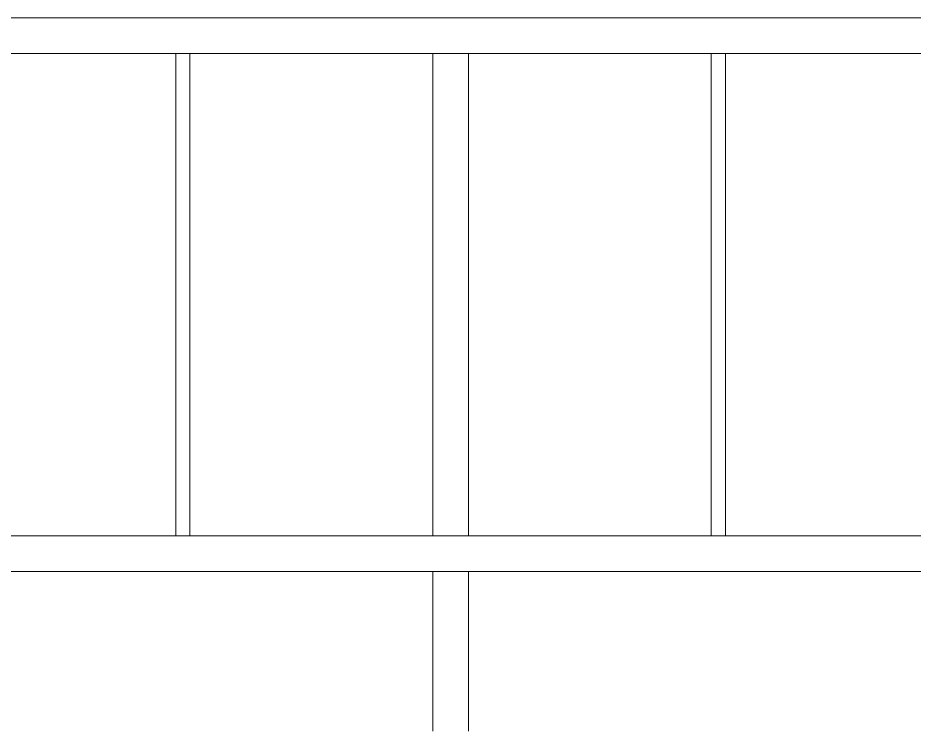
# Model space of a CAD drawing. Header units: millimetres. Extents: x -515342 to 330399, y -224905 to 507333.
# Drawn here: x 188091 to 189095, y 101904 to 102702 of the extents above; entities that cross this region are included whole.
import ezdxf

# ---------------------------------------------------------------- set-up
doc = ezdxf.new("R2010")
doc.units = ezdxf.units.MM
doc.layers.add('Витраж', color=7, linetype='Continuous', lineweight=0)

# ---------------------------------------------------------------- blocks, each defined once
blk = doc.blocks.new('Прямоугольный импост - АР_Импост_40х40 _поручень ограждения на кровле_-V133-О_АР_П_Разрез 1-1')
at = {"layer": 'Витраж'}
for p, q in [((48760, 14671), (48460, 14671)), ((48760, 14631), (48460, 14631))]:
    blk.add_line(p, q, dxfattribs=at)
blk = doc.blocks.new('Прямоугольный импост - АР_Импост_16х16 _вертикальное заполнение ограждений_-V135-О_АР_П_Разрез 1-1')
at = {"layer": 'Витраж'}
for p, q in [((48752, 14631), (48752, 14091)), ((48768, 14631), (48768, 14091))]:
    blk.add_line(p, q, dxfattribs=at)
blk = doc.blocks.new('Прямоугольный импост - АР_Импост_40х40 _стойка ограждения на кровле_-10058718-О_АР_П_Разрез 1-1')
at = {"layer": 'Витраж'}
for p, q in [((100405, 14631), (100445, 14631)), ((100405, 14631), (100405, 14091)), ((100445, 14631), (100445, 14091)), ((100445, 14091), (100405, 14091))]:
    blk.add_line(p, q, dxfattribs=at)
blk = doc.blocks.new('Прямоугольный импост - АР_Импост_40х40 _поручень ограждения на кровле_-10058582-О_АР_П_Разрез 1-1')
at = {"layer": 'Витраж'}
for p, q in [((1060, 14091), (760, 14091)), ((1060, 14051), (760, 14051))]:
    blk.add_line(p, q, dxfattribs=at)
blk = doc.blocks.new('Прямоугольный импост - АР_Импост_40х40 _стойка ограждения на кровле_-10058724-О_АР_П_Разрез 1-1')
at = {"layer": 'Витраж'}
for p, q in [((100405, 14051), (100445, 14051)), ((100405, 14051), (100405, 13872.2)), ((100445, 14051), (100445, 13872.2))]:
    blk.add_line(p, q, dxfattribs=at)

msp = doc.modelspace()

# ---------------------------------------------------------------- block references
at = {"layer": 'Витраж'}
for name, p in [('Прямоугольный импост - АР_Импост_40х40 _поручень ограждения на кровле_-V133-О_АР_П_Разрез 1-1', (139515.5296, 88031.3929)), ('Прямоугольный импост - АР_Импост_40х40 _поручень ограждения на кровле_-V133-О_АР_П_Разрез 1-1', (139815.5296, 88031.3929)), ('Прямоугольный импост - АР_Импост_40х40 _поручень ограждения на кровле_-V133-О_АР_П_Разрез 1-1', (140115.5296, 88031.3929)), ('Прямоугольный импост - АР_Импост_40х40 _поручень ограждения на кровле_-V133-О_АР_П_Разрез 1-1', (140415.5296, 88031.3929)), ('Прямоугольный импост - АР_Импост_16х16 _вертикальное заполнение ограждений_-V135-О_АР_П_Разрез 1-1', (139515.5296, 88031.3929)), ('Прямоугольный импост - АР_Импост_40х40 _стойка ограждения на кровле_-10058718-О_АР_П_Разрез 1-1', (88150.5296, 88031.3929)), ('Прямоугольный импост - АР_Импост_16х16 _вертикальное заполнение ограждений_-V135-О_АР_П_Разрез 1-1', (140115.5296, 88031.3929)), ('Прямоугольный импост - АР_Импост_40х40 _поручень ограждения на кровле_-10058582-О_АР_П_Разрез 1-1', (187215.5296, 88031.3929)), ('Прямоугольный импост - АР_Импост_40х40 _поручень ограждения на кровле_-10058582-О_АР_П_Разрез 1-1', (187515.5296, 88031.3929)), ('Прямоугольный импост - АР_Импост_40х40 _поручень ограждения на кровле_-10058582-О_АР_П_Разрез 1-1', (187815.5296, 88031.3929)), ('Прямоугольный импост - АР_Импост_40х40 _поручень ограждения на кровле_-10058582-О_АР_П_Разрез 1-1', (188115.5296, 88031.3929)), ('Прямоугольный импост - АР_Импост_40х40 _стойка ограждения на кровле_-10058724-О_АР_П_Разрез 1-1', (88150.5296, 88031.3929))]:
    msp.add_blockref(name, p, dxfattribs=at)

doc.saveas('drawing.dxf')
